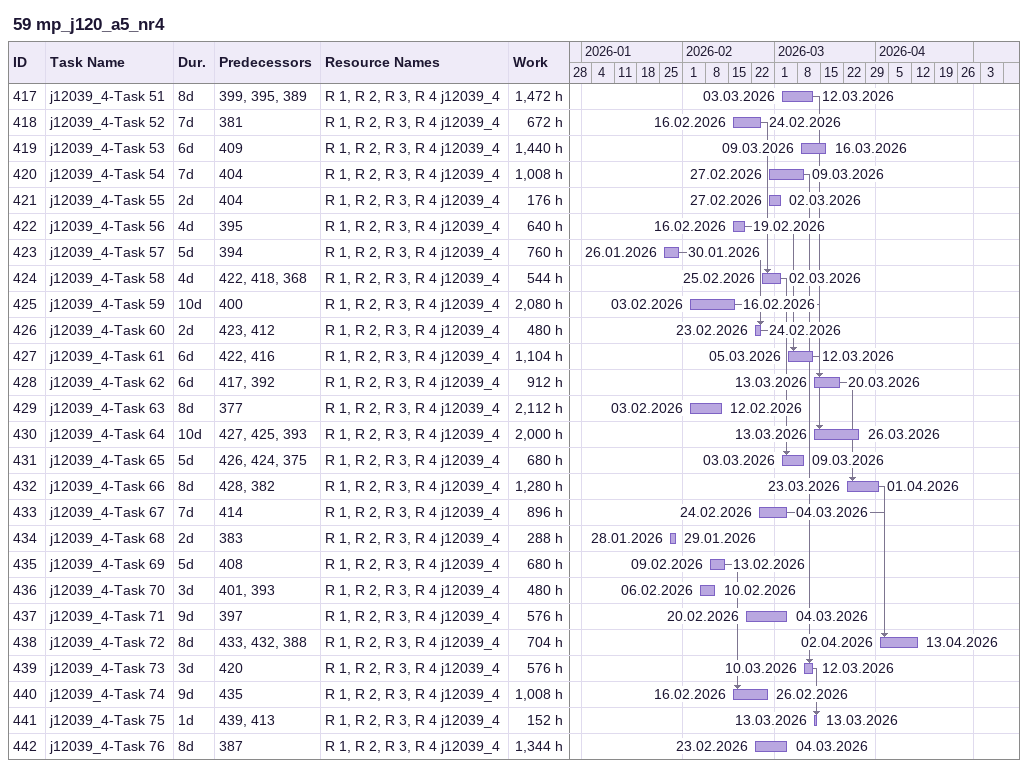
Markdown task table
59 mp_j120_a5_nr4

| ID | Task | Duration | Start | Finish | Predecessors | Resources | Work (h) |
|---|---|---|---|---|---|---|---|
| 417 | j12039_4-Task 51 | 8d | 2026-03-03 | 2026-03-12 | 399, 395, 389 | R 1, R 2, R 3, R 4 j12039_4 | 1472 |
| 418 | j12039_4-Task 52 | 7d | 2026-02-16 | 2026-02-24 | 381 | R 1, R 2, R 3, R 4 j12039_4 | 672 |
| 419 | j12039_4-Task 53 | 6d | 2026-03-09 | 2026-03-16 | 409 | R 1, R 2, R 3, R 4 j12039_4 | 1440 |
| 420 | j12039_4-Task 54 | 7d | 2026-02-27 | 2026-03-09 | 404 | R 1, R 2, R 3, R 4 j12039_4 | 1008 |
| 421 | j12039_4-Task 55 | 2d | 2026-02-27 | 2026-03-02 | 404 | R 1, R 2, R 3, R 4 j12039_4 | 176 |
| 422 | j12039_4-Task 56 | 4d | 2026-02-16 | 2026-02-19 | 395 | R 1, R 2, R 3, R 4 j12039_4 | 640 |
| 423 | j12039_4-Task 57 | 5d | 2026-01-26 | 2026-01-30 | 394 | R 1, R 2, R 3, R 4 j12039_4 | 760 |
| 424 | j12039_4-Task 58 | 4d | 2026-02-25 | 2026-03-02 | 422, 418, 368 | R 1, R 2, R 3, R 4 j12039_4 | 544 |
| 425 | j12039_4-Task 59 | 10d | 2026-02-03 | 2026-02-16 | 400 | R 1, R 2, R 3, R 4 j12039_4 | 2080 |
| 426 | j12039_4-Task 60 | 2d | 2026-02-23 | 2026-02-24 | 423, 412 | R 1, R 2, R 3, R 4 j12039_4 | 480 |
| 427 | j12039_4-Task 61 | 6d | 2026-03-05 | 2026-03-12 | 422, 416 | R 1, R 2, R 3, R 4 j12039_4 | 1104 |
| 428 | j12039_4-Task 62 | 6d | 2026-03-13 | 2026-03-20 | 417, 392 | R 1, R 2, R 3, R 4 j12039_4 | 912 |
| 429 | j12039_4-Task 63 | 8d | 2026-02-03 | 2026-02-12 | 377 | R 1, R 2, R 3, R 4 j12039_4 | 2112 |
| 430 | j12039_4-Task 64 | 10d | 2026-03-13 | 2026-03-26 | 427, 425, 393 | R 1, R 2, R 3, R 4 j12039_4 | 2000 |
| 431 | j12039_4-Task 65 | 5d | 2026-03-03 | 2026-03-09 | 426, 424, 375 | R 1, R 2, R 3, R 4 j12039_4 | 680 |
| 432 | j12039_4-Task 66 | 8d | 2026-03-23 | 2026-04-01 | 428, 382 | R 1, R 2, R 3, R 4 j12039_4 | 1280 |
| 433 | j12039_4-Task 67 | 7d | 2026-02-24 | 2026-03-04 | 414 | R 1, R 2, R 3, R 4 j12039_4 | 896 |
| 434 | j12039_4-Task 68 | 2d | 2026-01-28 | 2026-01-29 | 383 | R 1, R 2, R 3, R 4 j12039_4 | 288 |
| 435 | j12039_4-Task 69 | 5d | 2026-02-09 | 2026-02-13 | 408 | R 1, R 2, R 3, R 4 j12039_4 | 680 |
| 436 | j12039_4-Task 70 | 3d | 2026-02-06 | 2026-02-10 | 401, 393 | R 1, R 2, R 3, R 4 j12039_4 | 480 |
| 437 | j12039_4-Task 71 | 9d | 2026-02-20 | 2026-03-04 | 397 | R 1, R 2, R 3, R 4 j12039_4 | 576 |
| 438 | j12039_4-Task 72 | 8d | 2026-04-02 | 2026-04-13 | 433, 432, 388 | R 1, R 2, R 3, R 4 j12039_4 | 704 |
| 439 | j12039_4-Task 73 | 3d | 2026-03-10 | 2026-03-12 | 420 | R 1, R 2, R 3, R 4 j12039_4 | 576 |
| 440 | j12039_4-Task 74 | 9d | 2026-02-16 | 2026-02-26 | 435 | R 1, R 2, R 3, R 4 j12039_4 | 1008 |
| 441 | j12039_4-Task 75 | 1d | 2026-03-13 | 2026-03-13 | 439, 413 | R 1, R 2, R 3, R 4 j12039_4 | 152 |
| 442 | j12039_4-Task 76 | 8d | 2026-02-23 | 2026-03-04 | 387 | R 1, R 2, R 3, R 4 j12039_4 | 1344 |
